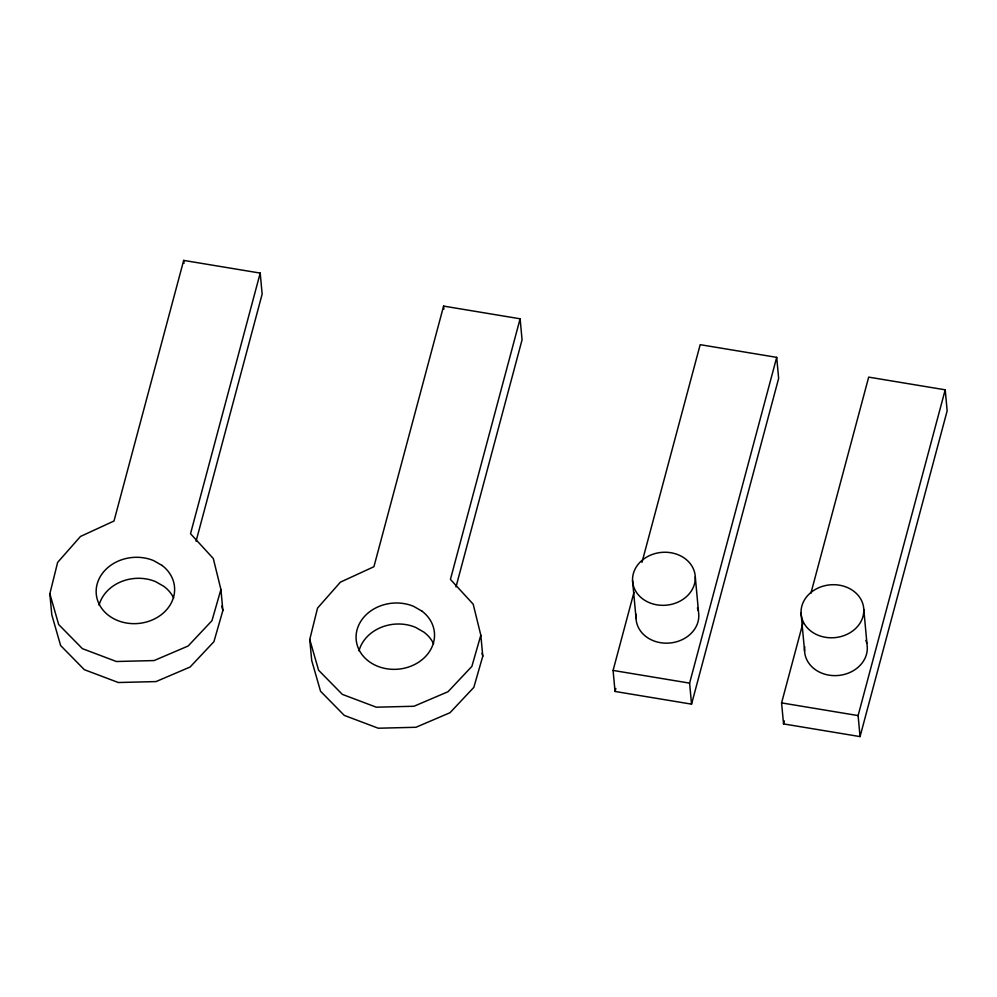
<?xml version="1.0" encoding="UTF-8"?>
<svg xmlns="http://www.w3.org/2000/svg" width="997" height="997" viewBox="0 0 997 997"><rect width="100%" height="100%" fill="white"/><g stroke="black" fill="none" stroke-linecap="round" stroke-linejoin="round"><path stroke-width="1.5" d="M260.205 273.091L190.527 533.707L213.283 558.494L220.923 589.489L222.879 610.513L213.919 641.694L190.091 667.03L156.031 681.574L118.344 682.521L84.346 669.685L60.63 645.545L51.794 614.813L49.85 593.788L57.627 562.408L80.483 536.461L114.007 521.007L183.685 260.404L260.205 273.091L262.149 294.103L196.073 541.234M520.11 318.791L450.432 579.394L473.189 604.194L480.828 635.189L482.785 656.2L473.824 687.394L450.008 712.718L415.948 727.274L378.262 728.221L344.252 715.372L320.536 691.245L311.712 660.5L309.755 639.488L317.532 608.095L340.401 582.161L373.925 566.707L443.603 306.091L520.11 318.791L522.067 339.803L455.99 586.934M641.981 562.345L700.181 344.675L776.7 357.362L778.645 378.386L691.544 704.144L615.037 691.457L613.08 670.433L633.955 592.38M615.037 691.457L615.834 688.453M691.544 704.144L689.6 683.132L776.7 357.362M810.885 593.302L868.686 377.128L945.206 389.815L947.15 410.839L860.05 736.596L783.542 723.909L781.586 702.897L802.859 623.324M783.542 723.909L784.34 720.906M860.05 736.596L858.105 715.584L945.206 389.815M220.923 589.489L211.962 620.682L188.146 646.006L154.086 660.562L116.4 661.51L82.402 648.661L58.673 624.533L49.85 593.788M480.828 635.189L471.88 666.382L448.052 691.706L413.992 706.25L376.305 707.197L342.307 694.361L318.591 670.233L309.755 639.488M613.08 670.433L689.6 683.132M781.586 702.897L858.105 715.584M482.05 653.247L482.785 656.2M221.783 606.076L222.879 610.513M863.788 609.404A31.43 26.508 -5.3 0 1 817.764 635.101A31.43 26.508 -5.3 0 1 815.708 589.227A31.43 26.508 -5.3 0 1 863.788 609.404L867.29 647.24A31.43 26.508 -5.3 0 1 834.651 675.63A31.43 26.508 -5.3 0 1 804.766 646.754M801.052 613.093L804.567 650.916M695.283 576.951A31.43 26.508 -5.3 0 1 649.271 602.649A31.43 26.508 -5.3 0 1 647.203 556.775A31.43 26.508 -5.3 0 1 695.283 576.951L698.797 614.775A31.43 26.508 -5.3 0 1 666.146 643.177A31.43 26.508 -5.3 0 1 636.26 614.289M632.547 580.628L636.061 618.464M443.603 306.091L443.877 309.095M183.685 260.404L183.971 263.407M99.077 605.142A39.282 33.125 -5.3 0 1 155.657 581.662L164.007 586.448A39.282 33.125 -5.3 0 1 173.677 598.013M358.995 650.842A39.282 33.125 -5.3 0 1 415.562 627.362L423.924 632.148A39.282 33.125 -5.3 0 1 433.583 643.713M697.414 607.983A31.43 26.508 -5.3 0 1 698.224 610.663M865.919 640.448A31.43 26.508 -5.3 0 1 866.717 643.115M421.968 611.136L413.618 606.35A39.282 33.125 -5.3 0 0 356.116 635.575A39.282 33.125 -5.3 0 0 410.103 666.495A39.282 33.125 -5.3 0 0 421.968 611.136M162.062 565.436L153.7 560.65A39.282 33.125 -5.3 0 0 96.198 589.888A39.282 33.125 -5.3 0 0 150.198 620.795A39.282 33.125 -5.3 0 0 162.062 565.436"/></g></svg>
